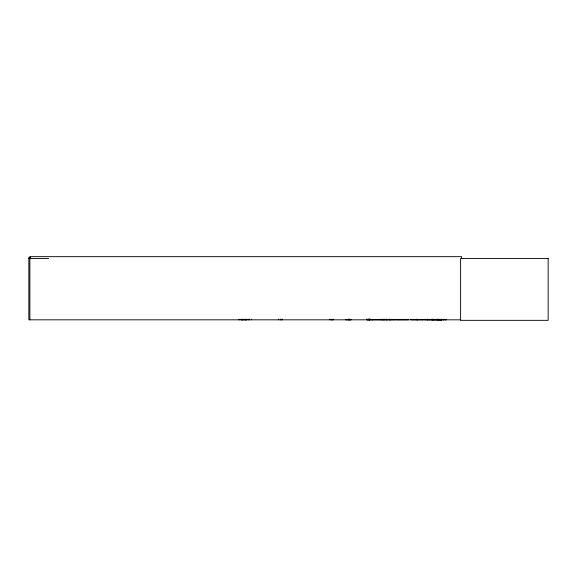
<?xml version="1.0" encoding="UTF-8"?>
<svg xmlns="http://www.w3.org/2000/svg" width="577" height="577" viewBox="0 0 577 577"><rect width="100%" height="100%" fill="white"/><g stroke="black" fill="none" stroke-linecap="round" stroke-linejoin="round"><path stroke-width="0.87" d="M351.054 319.737L351.061 319.348L351.09 319.817L345.89 319.766M424.823 319.665L441.643 319.802M441.023 319.326L441.196 319.788M441.499 319.175L441.499 319.817L441.607 319.326M432.736 319.737L432.793 319.305M440.511 319.802L440.583 319.326M281.215 319.737L281.23 319.348M367.304 319.766L372.821 319.766M441.535 319.665L423.114 319.564M439.862 319.752L439.912 319.326M281.165 319.752L280.783 319.795M331.919 319.752L332.201 319.752M367.621 319.752L367.628 319.305M30.653 257.313L28.85 257.313L28.85 319.817L460.72 319.817M28.85 258.474L48.641 258.474M373.261 319.413L384.816 319.413M395.728 319.413L408.141 319.413M411.134 319.413L422.689 319.413M423.136 319.413L434.69 319.413M373.24 319.564L384.837 319.564M395.707 319.579L408.163 319.564M411.112 319.579L422.71 319.564M331.45 319.752L331.169 319.752M373.254 319.781L394.632 319.795M395.714 319.781L408.155 319.781M411.12 319.781L422.696 319.781M422.883 319.687L446.187 319.795M438.758 319.737L438.787 319.175M367.83 319.752L367.809 319.305M372.641 319.737L372.605 319.305M394.444 319.737L394.408 319.305M386.056 319.737L386.02 319.305M382.14 319.687L382.14 319.348M461.622 258.474L461.622 256.664L29.867 256.664L29.867 319.817M445.855 319.305L445.855 319.817M443.266 319.305L443.266 319.817M441.751 319.175L441.751 319.817M439.941 319.305L439.941 319.817M438.708 319.305L438.708 319.817M438.462 319.175L438.462 319.817M437.15 319.175L437.15 319.817M436.897 319.175L436.897 319.817M433.983 319.305L433.983 319.817M433.111 319.305L433.111 319.817M433.053 319.305L433.053 319.817M432.166 319.305L432.166 319.817M432.05 319.175L432.05 319.817M427.687 319.175L427.687 319.817M427.362 319.175L427.362 319.817M422.883 319.305L422.883 319.817M417.488 319.305L417.488 319.817M417.431 319.305L417.431 319.817M416.428 319.175L416.435 319.817M390.449 319.305L390.449 319.817M389.922 319.175L389.922 319.817M389.634 319.175L389.634 319.817M386.835 319.175L386.835 319.817M386.547 319.175L386.547 319.817M384.426 319.175L384.426 319.817M383.424 319.305L383.424 319.817M383.366 319.305L383.366 319.817M382.075 319.305L382.053 319.817M381.015 319.175L381.015 319.817M370.052 319.045L370.052 319.817M369.907 319.175L369.907 319.817M369.749 319.175L369.749 319.817M369.561 319.175L369.561 319.817M369.403 319.175L369.403 319.817M368.811 319.175L368.811 319.817M368.249 319.045L368.249 319.817M367.938 319.305L367.938 319.817M367.751 319.305L367.751 319.817M366.597 319.045L366.597 319.817M349.28 319.175L349.28 319.817M349.121 319.175L349.121 319.817M348.948 319.175L348.948 319.817M348.789 319.175L348.789 319.817M346.113 319.305L346.113 319.817M333.391 319.175L333.391 319.817M332.388 319.305L332.388 319.817M332.33 319.305L332.33 319.817M331.039 319.305L331.039 319.817M330.982 319.305L330.982 319.817M329.979 319.175L329.979 319.817M282.355 319.175L282.355 319.817M281.295 319.305L281.352 319.817M280.523 319.045L280.523 319.817M278.713 319.045L278.713 319.817M251.392 319.045L251.392 319.817M249.589 319.045L249.589 319.817M248.867 319.305L248.867 319.817M248.435 319.305L248.435 319.817M246.992 319.305L246.992 319.817M246.538 319.305L246.538 319.817M246.184 319.305L246.184 319.817M246.011 319.305L246.011 319.817M245.521 319.305L245.521 319.817M245.355 319.305L245.355 319.817M245.196 319.305L245.196 319.817M244.98 319.305L244.98 319.817M244.763 319.305L244.763 319.817M244.525 319.305L244.525 319.817M243.321 319.305L243.321 319.817M243.054 319.305L243.054 319.817M242.867 319.305L242.867 319.817M242.628 319.305L242.628 319.817M242.513 319.305L242.513 319.817M242.34 319.305L242.34 319.817M241.85 319.305L241.85 319.817M241.684 319.305L241.684 319.817M241.309 319.305L241.309 319.817M240.854 319.305L240.854 319.817M239.383 319.305L239.383 319.817M238.957 319.305L238.957 319.817M346.395 319.687L346.424 319.305L346.395 319.687M350.693 319.687L350.722 319.305L350.693 319.687M548.15 258.474L460.605 258.474L460.605 320.336L548.15 320.336L548.15 258.474M372.295 319.752L372.266 319.348L372.237 319.817"/></g></svg>
